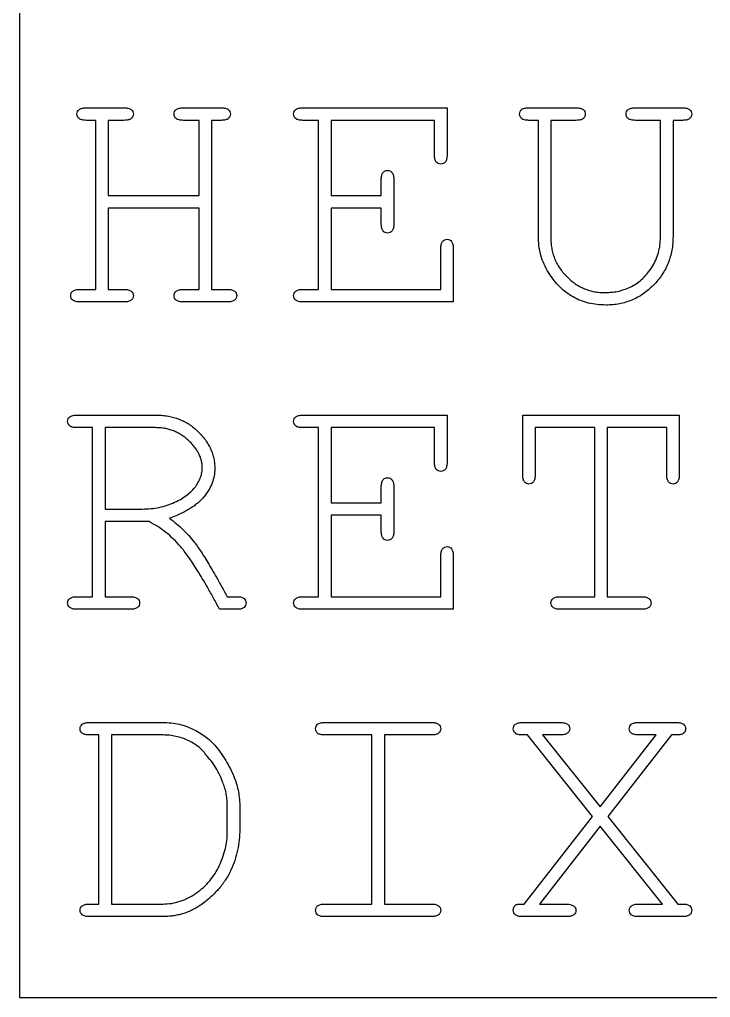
# Model space of a CAD drawing. Header units: millimetres. Extents: x -1 to 183, y -1 to 134.
# Drawn here: x -1 to 41.7, y -1 to 59.5 of the extents above; entities that cross this region are included whole.
import ezdxf

# ---------------------------------------------------------------- set-up
doc = ezdxf.new("R2010")
doc.units = ezdxf.units.MM

msp = doc.modelspace()

# ---------------------------------------------------------------- linework, layer by layer
at = {"color": 7, "linetype": 'Continuous', "lineweight": 25}
for p, q in [((-1, 134), (-1, -1)), ((3.129, 54), (5.452, 54)), ((9.129, 54), (11.452, 54)), ((16.513, 54), (25.416, 54)), ((25.416, 54), (25.416, 51.097)), ((30.477, 54), (33.381, 54)), ((37.058, 54), (39.961, 54)), ((3.71, 53.226), (3.129, 53.226)), ((3.71, 42.774), (3.71, 53.226)), ((4.484, 53.226), (4.484, 48.581)), ((5.452, 53.226), (4.484, 53.226)), ((10.097, 53.226), (9.129, 53.226)), ((10.097, 48.581), (10.097, 53.226)), ((10.871, 53.226), (10.871, 42.774)), ((11.452, 53.226), (10.871, 53.226)), ((17.481, 53.226), (16.513, 53.226)), ((17.481, 42.774), (17.481, 53.226)), ((18.255, 53.226), (18.255, 48.581)), ((24.642, 53.226), (18.255, 53.226)), ((24.642, 51.097), (24.642, 53.226)), ((31.058, 53.226), (30.477, 53.226)), ((31.058, 46.061), (31.058, 53.226)), ((31.832, 53.226), (31.832, 46.007)), ((33.381, 53.226), (31.832, 53.226)), ((38.606, 53.226), (37.058, 53.226)), ((38.606, 46.007), (38.606, 53.226)), ((39.381, 53.226), (39.381, 46.061)), ((39.961, 53.226), (39.381, 53.226)), ((21.352, 48.581), (21.352, 49.548)), ((22.126, 49.548), (22.126, 46.839)), ((4.484, 48.581), (10.097, 48.581)), ((18.255, 48.581), (21.352, 48.581)), ((4.484, 47.806), (4.484, 42.774)), ((10.097, 47.806), (4.484, 47.806)), ((10.097, 42.774), (10.097, 47.806)), ((18.255, 47.806), (18.255, 42.774)), ((21.352, 47.806), (18.255, 47.806)), ((21.352, 46.839), (21.352, 47.806)), ((25.029, 42.774), (25.029, 45.29)), ((25.803, 45.29), (25.803, 42)), ((2.742, 42.774), (3.71, 42.774)), ((4.484, 42.774), (5.452, 42.774)), ((9.129, 42.774), (10.097, 42.774)), ((10.871, 42.774), (11.839, 42.774)), ((16.513, 42.774), (17.481, 42.774)), ((18.255, 42.774), (25.029, 42.774)), ((5.452, 42), (2.742, 42)), ((11.839, 42), (9.129, 42)), ((25.803, 42), (16.513, 42)), ((2.548, 35), (7.466, 35)), ((16.513, 35), (25.416, 35)), ((25.416, 35), (25.416, 32.097)), ((30.09, 35), (39.768, 35)), ((30.09, 31.323), (30.09, 35)), ((39.768, 35), (39.768, 31.323)), ((3.516, 34.226), (2.548, 34.226)), ((3.516, 23.774), (3.516, 34.226)), ((7.384, 34.226), (4.29, 34.226)), ((4.29, 34.226), (4.29, 29.194)), ((17.481, 34.226), (16.513, 34.226)), ((17.481, 23.774), (17.481, 34.226)), ((18.255, 34.226), (18.255, 29.581)), ((24.642, 34.226), (18.255, 34.226)), ((24.642, 32.097), (24.642, 34.226)), ((30.865, 34.226), (30.865, 31.323)), ((34.542, 34.226), (30.865, 34.226)), ((34.542, 23.774), (34.542, 34.226)), ((35.316, 34.226), (35.316, 23.774)), ((38.994, 34.226), (35.316, 34.226)), ((38.994, 31.323), (38.994, 34.226)), ((21.352, 29.581), (21.352, 30.548)), ((22.126, 30.548), (22.126, 27.839)), ((4.29, 29.194), (6.583, 29.194)), ((18.255, 29.581), (21.352, 29.581)), ((4.29, 28.419), (4.29, 23.774)), ((7, 28.419), (4.29, 28.419)), ((18.255, 28.806), (18.255, 23.774)), ((21.352, 28.806), (18.255, 28.806)), ((21.352, 27.839), (21.352, 28.806)), ((25.029, 23.774), (25.029, 26.29)), ((25.803, 26.29), (25.803, 23)), ((2.548, 23.774), (3.516, 23.774)), ((4.29, 23.774), (5.839, 23.774)), ((11.839, 23.774), (12.459, 23.774)), ((16.513, 23.774), (17.481, 23.774)), ((18.255, 23.774), (25.029, 23.774)), ((32.413, 23.774), (34.542, 23.774)), ((35.316, 23.774), (37.445, 23.774)), ((5.839, 23), (2.548, 23)), ((12.453, 23), (11.361, 23)), ((25.803, 23), (16.513, 23)), ((37.445, 23), (32.413, 23)), ((3.323, 16), (7.847, 16)), ((17.868, 16), (24.448, 16)), ((30.081, 16), (32.413, 16)), ((37.249, 16), (39.586, 16)), ((3.903, 15.226), (3.323, 15.226)), ((3.903, 4.774), (3.903, 15.226)), ((4.677, 15.226), (4.677, 4.774)), ((7.847, 15.226), (4.677, 15.226)), ((20.771, 15.226), (17.868, 15.226)), ((20.771, 4.774), (20.771, 15.226)), ((21.545, 15.226), (21.545, 4.774)), ((24.448, 15.226), (21.545, 15.226)), ((30.381, 15.226), (30.069, 15.226)), ((34.409, 10.181), (30.381, 15.226)), ((31.318, 15.226), (34.875, 10.777)), ((32.361, 15.226), (31.318, 15.226)), ((34.875, 10.777), (38.349, 15.226)), ((39.284, 15.226), (35.346, 10.184)), ((38.349, 15.226), (37.306, 15.226)), ((39.601, 15.226), (39.284, 15.226)), ((11.839, 9.208), (11.839, 10.792)), ((12.613, 10.596), (12.613, 9.404)), ((30.187, 4.774), (34.409, 10.181)), ((35.346, 10.184), (39.671, 4.774)), ((34.884, 9.589), (31.125, 4.774)), ((38.727, 4.774), (34.884, 9.589)), ((3.323, 4.774), (3.903, 4.774)), ((4.677, 4.774), (7.847, 4.774)), ((17.868, 4.774), (20.771, 4.774)), ((21.545, 4.774), (24.448, 4.774)), ((31.125, 4.774), (32.715, 4.774)), ((37.276, 4.774), (38.727, 4.774)), ((39.671, 4.774), (39.989, 4.774)), ((7.847, 4), (3.323, 4)), ((24.448, 4), (17.868, 4)), ((32.809, 4), (30.081, 4)), ((39.973, 4), (37.24, 4)), ((-1, -1), (183, -1))]:
    msp.add_line(p, q, dxfattribs=at)
for points, knots in [([(2.548, 53.613), (2.554, 53.667), (2.566, 53.775), (2.659, 53.887), (2.763, 53.944), (2.866, 53.977), (2.99, 53.998), (3.081, 53.999), (3.129, 54)], [0, 0, 0, 0, 0.204255, 0.406511, 0.521863, 0.655539, 0.815379, 1, 1, 1, 1]), ([(5.452, 54), (5.5, 53.999), (5.59, 53.998), (5.713, 53.977), (5.815, 53.945), (5.919, 53.886), (6.015, 53.776), (6.026, 53.667), (6.032, 53.613)], [0, 0, 0, 0, 0.184871, 0.341136, 0.474994, 0.590503, 0.795468, 1, 1, 1, 1]), ([(8.548, 53.613), (8.555, 53.667), (8.567, 53.774), (8.656, 53.886), (8.758, 53.946), (8.862, 53.976), (8.988, 53.998), (9.08, 53.999), (9.129, 54)], [0, 0, 0, 0, 0.203889, 0.403401, 0.51524, 0.652323, 0.811877, 1, 1, 1, 1]), ([(11.452, 54), (11.5, 53.999), (11.591, 53.998), (11.715, 53.977), (11.817, 53.944), (11.921, 53.887), (12.014, 53.775), (12.026, 53.667), (12.032, 53.613)], [0, 0, 0, 0, 0.184621, 0.344461, 0.478137, 0.593489, 0.795745, 1, 1, 1, 1]), ([(15.932, 53.613), (15.938, 53.667), (15.95, 53.775), (16.043, 53.887), (16.148, 53.945), (16.251, 53.976), (16.375, 53.998), (16.464, 53.999), (16.513, 54)], [0, 0, 0, 0, 0.204282, 0.406566, 0.521934, 0.65928, 0.815354, 1, 1, 1, 1]), ([(29.897, 53.613), (29.903, 53.67), (29.916, 53.786), (30, 53.868), (30.042, 53.909)], [0, 0, 0, 0, 0.493165, 1, 1, 1, 1]), ([(30.042, 53.909), (30.066, 53.923), (30.119, 53.955), (30.219, 53.983), (30.341, 53.996), (30.429, 53.999), (30.477, 54)], [0, 0, 0, 0, 0.183017, 0.414226, 0.67787, 1, 1, 1, 1]), ([(33.381, 54), (33.429, 53.999), (33.519, 53.998), (33.642, 53.977), (33.744, 53.945), (33.848, 53.886), (33.944, 53.776), (33.955, 53.667), (33.961, 53.613)], [0, 0, 0, 0, 0.184871, 0.341136, 0.474994, 0.590503, 0.795468, 1, 1, 1, 1]), ([(36.477, 53.613), (36.483, 53.667), (36.495, 53.775), (36.588, 53.887), (36.693, 53.945), (36.796, 53.976), (36.92, 53.998), (37.01, 53.999), (37.058, 54)], [0, 0, 0, 0, 0.204282, 0.406566, 0.521934, 0.65928, 0.815354, 1, 1, 1, 1]), ([(39.961, 54), (40.01, 53.999), (40.099, 53.998), (40.222, 53.977), (40.324, 53.945), (40.428, 53.886), (40.524, 53.776), (40.536, 53.667), (40.542, 53.613)], [0, 0, 0, 0, 0.184871, 0.341136, 0.474994, 0.590503, 0.795468, 1, 1, 1, 1]), ([(3.129, 53.226), (3.081, 53.227), (2.99, 53.228), (2.866, 53.249), (2.763, 53.281), (2.659, 53.339), (2.566, 53.451), (2.554, 53.559), (2.548, 53.613)], [0, 0, 0, 0, 0.184621, 0.344461, 0.478137, 0.593489, 0.795745, 1, 1, 1, 1]), ([(6.032, 53.613), (6.026, 53.559), (6.015, 53.45), (5.919, 53.34), (5.815, 53.281), (5.713, 53.249), (5.59, 53.228), (5.5, 53.226), (5.452, 53.226)], [0, 0, 0, 0, 0.204532, 0.409497, 0.525006, 0.658864, 0.815129, 1, 1, 1, 1]), ([(9.129, 53.226), (9.081, 53.226), (8.991, 53.227), (8.867, 53.25), (8.764, 53.281), (8.659, 53.339), (8.566, 53.451), (8.554, 53.559), (8.548, 53.613)], [0, 0, 0, 0, 0.184646, 0.34072, 0.478066, 0.593434, 0.795718, 1, 1, 1, 1]), ([(12.032, 53.613), (12.026, 53.559), (12.014, 53.451), (11.921, 53.339), (11.817, 53.281), (11.715, 53.249), (11.591, 53.228), (11.5, 53.227), (11.452, 53.226)], [0, 0, 0, 0, 0.204255, 0.406511, 0.521863, 0.655539, 0.815379, 1, 1, 1, 1]), ([(16.513, 53.226), (16.464, 53.226), (16.375, 53.227), (16.251, 53.25), (16.148, 53.281), (16.043, 53.339), (15.95, 53.451), (15.938, 53.559), (15.932, 53.613)], [0, 0, 0, 0, 0.184646, 0.34072, 0.478066, 0.593434, 0.795718, 1, 1, 1, 1]), ([(30.477, 53.226), (30.429, 53.226), (30.339, 53.227), (30.216, 53.25), (30.112, 53.281), (30.008, 53.339), (29.915, 53.451), (29.903, 53.559), (29.897, 53.613)], [0, 0, 0, 0, 0.184646, 0.34072, 0.478066, 0.593434, 0.795718, 1, 1, 1, 1]), ([(33.961, 53.613), (33.955, 53.559), (33.944, 53.45), (33.848, 53.34), (33.744, 53.281), (33.642, 53.249), (33.519, 53.228), (33.429, 53.226), (33.381, 53.226)], [0, 0, 0, 0, 0.204532, 0.409497, 0.525006, 0.658864, 0.815129, 1, 1, 1, 1]), ([(37.058, 53.226), (37.01, 53.226), (36.92, 53.227), (36.796, 53.25), (36.693, 53.281), (36.588, 53.339), (36.495, 53.451), (36.483, 53.559), (36.477, 53.613)], [0, 0, 0, 0, 0.184646, 0.34072, 0.478066, 0.593434, 0.795718, 1, 1, 1, 1]), ([(40.542, 53.613), (40.536, 53.559), (40.524, 53.45), (40.428, 53.34), (40.324, 53.281), (40.222, 53.249), (40.099, 53.228), (40.01, 53.226), (39.961, 53.226)], [0, 0, 0, 0, 0.204532, 0.409497, 0.525006, 0.658864, 0.815129, 1, 1, 1, 1]), ([(25.029, 50.516), (24.975, 50.522), (24.867, 50.534), (24.755, 50.627), (24.697, 50.732), (24.666, 50.835), (24.644, 50.959), (24.642, 51.048), (24.642, 51.097)], [0, 0, 0, 0, 0.204282, 0.406566, 0.521934, 0.65928, 0.815354, 1, 1, 1, 1]), ([(25.416, 51.097), (25.416, 51.048), (25.415, 50.959), (25.392, 50.835), (25.361, 50.732), (25.303, 50.627), (25.191, 50.534), (25.083, 50.522), (25.029, 50.516)], [0, 0, 0, 0, 0.184646, 0.34072, 0.478066, 0.593434, 0.795718, 1, 1, 1, 1]), ([(21.352, 49.548), (21.352, 49.597), (21.353, 49.686), (21.375, 49.809), (21.406, 49.912), (21.47, 50.015), (21.581, 50.111), (21.69, 50.123), (21.745, 50.129)], [0, 0, 0, 0, 0.183961, 0.339457, 0.472656, 0.589556, 0.796475, 1, 1, 1, 1]), ([(21.745, 50.129), (21.797, 50.123), (21.904, 50.111), (22.008, 50.013), (22.071, 49.912), (22.102, 49.809), (22.124, 49.686), (22.125, 49.597), (22.126, 49.548)], [0, 0, 0, 0, 0.198697, 0.402448, 0.520934, 0.655939, 0.813544, 1, 1, 1, 1]), ([(21.745, 46.258), (21.691, 46.264), (21.582, 46.276), (21.469, 46.369), (21.406, 46.473), (21.376, 46.577), (21.353, 46.701), (21.352, 46.79), (21.352, 46.839)], [0, 0, 0, 0, 0.203271, 0.407546, 0.524301, 0.660967, 0.816269, 1, 1, 1, 1]), ([(22.126, 46.839), (22.125, 46.79), (22.124, 46.701), (22.102, 46.577), (22.072, 46.473), (22.008, 46.371), (21.902, 46.276), (21.797, 46.264), (21.745, 46.258)], [0, 0, 0, 0, 0.1862335, 0.34365, 0.4821772, 0.6005217, 0.8015398, 1, 1, 1, 1]), ([(35.244, 41.806), (35.057, 41.812), (34.691, 41.822), (34.16, 41.918), (33.663, 42.077), (33.195, 42.294), (32.763, 42.583), (32.362, 42.931), (31.999, 43.347), (31.673, 43.818), (31.395, 44.332), (31.203, 44.887), (31.08, 45.465), (31.065, 45.861), (31.058, 46.061)], [0, 0, 0, 0, 0.084305, 0.164729, 0.242583, 0.319528, 0.397019, 0.47604, 0.558572, 0.645543, 0.734089, 0.821448, 0.909708, 1, 1, 1, 1]), ([(31.832, 46.007), (31.833, 45.89), (31.834, 45.659), (31.877, 45.319), (31.954, 44.993), (32.06, 44.681), (32.195, 44.379), (32.371, 44.094), (32.574, 43.821), (32.805, 43.562), (33.061, 43.329), (33.329, 43.121), (33.613, 42.952), (33.908, 42.812), (34.214, 42.702), (34.534, 42.626), (34.865, 42.582), (35.09, 42.581), (35.204, 42.581)], [0, 0, 0, 0, 0.0653641, 0.1289442, 0.1908401, 0.2521177, 0.3133747, 0.3752988, 0.4385009, 0.5035244, 0.5685088, 0.6316004, 0.692751, 0.7532234, 0.8136222, 0.8744216, 0.9363252, 1, 1, 1, 1]), ([(35.204, 42.581), (35.348, 42.585), (35.63, 42.595), (36.046, 42.666), (36.445, 42.785), (36.828, 42.951), (37.19, 43.169), (37.524, 43.446), (37.826, 43.778), (38.097, 44.16), (38.322, 44.582), (38.489, 45.036), (38.587, 45.514), (38.6, 45.841), (38.606, 46.007)], [0, 0, 0, 0, 0.079893, 0.157375, 0.234155, 0.311383, 0.389513, 0.468917, 0.552011, 0.63945, 0.729163, 0.817661, 0.907668, 1, 1, 1, 1]), ([(39.381, 46.061), (39.378, 45.914), (39.372, 45.624), (39.311, 45.198), (39.22, 44.789), (39.085, 44.399), (38.912, 44.029), (38.701, 43.676), (38.457, 43.339), (38.172, 43.027), (37.865, 42.743), (37.538, 42.492), (37.196, 42.278), (36.835, 42.106), (36.459, 41.972), (36.068, 41.875), (35.661, 41.816), (35.384, 41.81), (35.244, 41.806)], [0, 0, 0, 0, 0.066836, 0.131457, 0.194812, 0.256721, 0.318313, 0.380047, 0.442898, 0.507018, 0.571108, 0.632768, 0.693566, 0.753918, 0.813668, 0.87446, 0.936363, 1, 1, 1, 1]), ([(25.029, 45.29), (25.03, 45.339), (25.031, 45.428), (25.052, 45.551), (25.084, 45.653), (25.143, 45.757), (25.253, 45.854), (25.362, 45.865), (25.416, 45.871)], [0, 0, 0, 0, 0.184871, 0.341136, 0.474994, 0.590503, 0.795468, 1, 1, 1, 1]), ([(25.416, 45.871), (25.47, 45.865), (25.579, 45.854), (25.689, 45.757), (25.748, 45.653), (25.78, 45.551), (25.802, 45.428), (25.803, 45.339), (25.803, 45.29)], [0, 0, 0, 0, 0.204532, 0.409497, 0.525006, 0.658864, 0.815129, 1, 1, 1, 1]), ([(2.161, 42.387), (2.167, 42.441), (2.179, 42.549), (2.272, 42.661), (2.377, 42.719), (2.48, 42.75), (2.604, 42.773), (2.693, 42.774), (2.742, 42.774)], [0, 0, 0, 0, 0.204282, 0.406566, 0.521934, 0.65928, 0.815354, 1, 1, 1, 1]), ([(2.742, 42), (2.693, 42.001), (2.604, 42.001), (2.48, 42.024), (2.376, 42.054), (2.273, 42.118), (2.181, 42.229), (2.168, 42.335), (2.161, 42.387)], [0, 0, 0, 0, 0.185116, 0.341587, 0.479283, 0.596917, 0.802731, 1, 1, 1, 1]), ([(5.452, 42.774), (5.5, 42.774), (5.59, 42.772), (5.713, 42.751), (5.815, 42.719), (5.919, 42.66), (6.015, 42.55), (6.026, 42.441), (6.032, 42.387)], [0, 0, 0, 0, 0.184871, 0.341136, 0.474994, 0.590503, 0.795468, 1, 1, 1, 1]), ([(6.032, 42.387), (6.026, 42.335), (6.013, 42.228), (5.918, 42.118), (5.815, 42.055), (5.712, 42.024), (5.59, 42.002), (5.5, 42.001), (5.452, 42)], [0, 0, 0, 0, 0.197517, 0.405997, 0.523779, 0.657983, 0.814651, 1, 1, 1, 1]), ([(8.548, 42.387), (8.555, 42.441), (8.567, 42.548), (8.656, 42.66), (8.758, 42.72), (8.862, 42.75), (8.988, 42.773), (9.08, 42.774), (9.129, 42.774)], [0, 0, 0, 0, 0.203889, 0.403401, 0.51524, 0.652323, 0.811877, 1, 1, 1, 1]), ([(9.129, 42), (9.08, 42.001), (8.991, 42.001), (8.867, 42.024), (8.763, 42.054), (8.66, 42.118), (8.568, 42.229), (8.555, 42.335), (8.548, 42.387)], [0, 0, 0, 0, 0.185116, 0.341587, 0.479283, 0.596917, 0.802731, 1, 1, 1, 1]), ([(11.839, 42.774), (11.887, 42.774), (11.977, 42.772), (12.1, 42.751), (12.202, 42.719), (12.306, 42.66), (12.402, 42.55), (12.414, 42.441), (12.419, 42.387)], [0, 0, 0, 0, 0.184871, 0.341136, 0.474994, 0.590503, 0.795468, 1, 1, 1, 1]), ([(12.419, 42.387), (12.413, 42.335), (12.4, 42.228), (12.305, 42.118), (12.203, 42.055), (12.1, 42.024), (11.977, 42.002), (11.887, 42.001), (11.839, 42)], [0, 0, 0, 0, 0.197517, 0.405997, 0.523779, 0.657983, 0.814651, 1, 1, 1, 1]), ([(15.932, 42.387), (15.938, 42.441), (15.95, 42.549), (16.043, 42.661), (16.148, 42.719), (16.251, 42.75), (16.375, 42.773), (16.464, 42.774), (16.513, 42.774)], [0, 0, 0, 0, 0.204282, 0.406566, 0.521934, 0.65928, 0.815354, 1, 1, 1, 1]), ([(16.513, 42), (16.464, 42.001), (16.375, 42.001), (16.251, 42.024), (16.147, 42.054), (16.043, 42.118), (15.952, 42.229), (15.939, 42.335), (15.932, 42.387)], [0, 0, 0, 0, 0.185116, 0.341587, 0.479283, 0.596917, 0.802731, 1, 1, 1, 1]), ([(1.968, 34.613), (1.974, 34.667), (1.986, 34.775), (2.079, 34.887), (2.183, 34.945), (2.287, 34.976), (2.41, 34.998), (2.5, 34.999), (2.548, 35)], [0, 0, 0, 0, 0.2042822, 0.4065661, 0.5219336, 0.6592799, 0.8153543, 1, 1, 1, 1]), ([(2.548, 34.226), (2.5, 34.226), (2.41, 34.227), (2.287, 34.25), (2.183, 34.281), (2.079, 34.339), (1.986, 34.451), (1.974, 34.559), (1.968, 34.613)], [0, 0, 0, 0, 0.184646, 0.34072, 0.478066, 0.593434, 0.795718, 1, 1, 1, 1]), ([(7.466, 35), (7.59, 34.997), (7.834, 34.993), (8.192, 34.942), (8.537, 34.864), (8.866, 34.752), (9.18, 34.609), (9.479, 34.435), (9.764, 34.23), (10.026, 33.99), (10.27, 33.737), (10.482, 33.47), (10.664, 33.197), (10.808, 32.911), (10.924, 32.62), (11.007, 32.32), (11.056, 32.012), (11.062, 31.803), (11.065, 31.698)], [0, 0, 0, 0, 0.0687952, 0.1353428, 0.2001428, 0.2644711, 0.3277421, 0.3910994, 0.4559355, 0.522024, 0.5876406, 0.6504806, 0.7106212, 0.7696056, 0.8273052, 0.884113, 0.9418126, 1, 1, 1, 1]), ([(15.932, 34.613), (15.938, 34.667), (15.95, 34.775), (16.043, 34.887), (16.148, 34.945), (16.251, 34.976), (16.375, 34.998), (16.464, 34.999), (16.513, 35)], [0, 0, 0, 0, 0.204282, 0.406566, 0.521934, 0.65928, 0.815354, 1, 1, 1, 1]), ([(16.513, 34.226), (16.464, 34.226), (16.375, 34.227), (16.251, 34.25), (16.148, 34.281), (16.043, 34.339), (15.95, 34.451), (15.938, 34.559), (15.932, 34.613)], [0, 0, 0, 0, 0.184646, 0.34072, 0.478066, 0.593434, 0.795718, 1, 1, 1, 1]), ([(10.29, 31.752), (10.288, 31.825), (10.284, 31.971), (10.243, 32.189), (10.175, 32.404), (10.081, 32.615), (9.962, 32.825), (9.816, 33.031), (9.642, 33.234), (9.444, 33.431), (9.23, 33.617), (9, 33.781), (8.759, 33.918), (8.507, 34.031), (8.242, 34.119), (7.966, 34.183), (7.678, 34.219), (7.483, 34.223), (7.384, 34.226)], [0, 0, 0, 0, 0.051954, 0.104667, 0.157532, 0.212689, 0.269793, 0.329762, 0.393139, 0.460386, 0.528842, 0.596013, 0.661516, 0.726988, 0.79306, 0.860346, 0.929335, 1, 1, 1, 1]), ([(25.029, 31.516), (24.975, 31.522), (24.867, 31.534), (24.755, 31.627), (24.697, 31.732), (24.666, 31.835), (24.644, 31.959), (24.642, 32.048), (24.642, 32.097)], [0, 0, 0, 0, 0.204282, 0.406566, 0.521934, 0.65928, 0.815354, 1, 1, 1, 1]), ([(25.416, 32.097), (25.416, 32.048), (25.415, 31.959), (25.392, 31.835), (25.361, 31.732), (25.303, 31.627), (25.191, 31.534), (25.083, 31.522), (25.029, 31.516)], [0, 0, 0, 0, 0.184646, 0.34072, 0.478066, 0.593434, 0.795718, 1, 1, 1, 1]), ([(6.583, 29.194), (6.762, 29.199), (7.116, 29.209), (7.632, 29.29), (8.122, 29.419), (8.579, 29.599), (8.989, 29.819), (9.352, 30.053), (9.651, 30.31), (9.887, 30.586), (10.068, 30.872), (10.195, 31.162), (10.277, 31.456), (10.286, 31.654), (10.29, 31.752)], [0, 0, 0, 0, 0.108852, 0.213887, 0.315665, 0.415469, 0.510819, 0.597209, 0.67644, 0.748779, 0.816562, 0.880559, 0.940556, 1, 1, 1, 1]), ([(11.065, 31.698), (11.056, 31.547), (11.039, 31.244), (10.912, 30.797), (10.701, 30.368), (10.465, 30.026), (10.229, 29.769), (10.027, 29.578), (9.798, 29.395), (9.541, 29.224), (9.258, 29.061), (8.952, 28.903), (8.619, 28.755), (8.385, 28.667), (8.264, 28.622)], [0, 0, 0, 0, 0.101821, 0.20416, 0.310665, 0.423535, 0.48326, 0.545832, 0.611179, 0.68081, 0.753977, 0.831267, 0.913198, 1, 1, 1, 1]), ([(21.352, 30.548), (21.352, 30.597), (21.353, 30.686), (21.375, 30.809), (21.406, 30.912), (21.47, 31.015), (21.581, 31.111), (21.69, 31.123), (21.745, 31.129)], [0, 0, 0, 0, 0.183961, 0.339457, 0.472656, 0.589556, 0.796475, 1, 1, 1, 1]), ([(21.745, 31.129), (21.797, 31.123), (21.904, 31.111), (22.008, 31.013), (22.071, 30.912), (22.102, 30.809), (22.124, 30.686), (22.125, 30.597), (22.126, 30.548)], [0, 0, 0, 0, 0.1986974, 0.4024478, 0.5209337, 0.6559392, 0.8135439, 1, 1, 1, 1]), ([(30.477, 30.742), (30.425, 30.748), (30.319, 30.762), (30.208, 30.853), (30.145, 30.956), (30.114, 31.06), (30.092, 31.184), (30.091, 31.274), (30.09, 31.323)], [0, 0, 0, 0, 0.197242, 0.403028, 0.520646, 0.654663, 0.81491, 1, 1, 1, 1]), ([(30.865, 31.323), (30.864, 31.274), (30.863, 31.184), (30.842, 31.06), (30.809, 30.957), (30.751, 30.853), (30.639, 30.76), (30.532, 30.748), (30.477, 30.742)], [0, 0, 0, 0, 0.184621, 0.344461, 0.478137, 0.593489, 0.795745, 1, 1, 1, 1]), ([(39.381, 30.742), (39.326, 30.748), (39.219, 30.76), (39.107, 30.853), (39.049, 30.957), (39.016, 31.06), (38.996, 31.184), (38.994, 31.274), (38.994, 31.323)], [0, 0, 0, 0, 0.204255, 0.406511, 0.521863, 0.655539, 0.815379, 1, 1, 1, 1]), ([(39.768, 31.323), (39.767, 31.274), (39.766, 31.184), (39.745, 31.06), (39.712, 30.957), (39.654, 30.853), (39.543, 30.76), (39.435, 30.748), (39.381, 30.742)], [0, 0, 0, 0, 0.184621, 0.344461, 0.478137, 0.593489, 0.795745, 1, 1, 1, 1]), ([(11.361, 23), (11.235, 23.231), (10.994, 23.674), (10.641, 24.309), (10.305, 24.881), (9.995, 25.397), (9.705, 25.85), (9.439, 26.246), (9.192, 26.581), (8.896, 26.948), (8.522, 27.34), (8.049, 27.758), (7.542, 28.121), (7.181, 28.32), (7, 28.419)], [0, 0, 0, 0, 0.111552, 0.213965, 0.308052, 0.39304, 0.469187, 0.536309, 0.595316, 0.645467, 0.736201, 0.824973, 0.912652, 1, 1, 1, 1]), ([(8.264, 28.622), (8.41, 28.512), (8.699, 28.295), (9.097, 27.933), (9.466, 27.554), (9.752, 27.21), (9.983, 26.9), (10.174, 26.61), (10.398, 26.272), (10.635, 25.874), (10.907, 25.428), (11.196, 24.925), (11.511, 24.368), (11.726, 23.978), (11.839, 23.774)], [0, 0, 0, 0, 0.09005, 0.178456, 0.264997, 0.351172, 0.398828, 0.455809, 0.522312, 0.598667, 0.684576, 0.779966, 0.885104, 1, 1, 1, 1]), ([(21.745, 27.258), (21.691, 27.264), (21.582, 27.276), (21.469, 27.369), (21.406, 27.473), (21.376, 27.577), (21.353, 27.701), (21.352, 27.79), (21.352, 27.839)], [0, 0, 0, 0, 0.203271, 0.407546, 0.524301, 0.660967, 0.816269, 1, 1, 1, 1]), ([(22.126, 27.839), (22.125, 27.79), (22.124, 27.701), (22.102, 27.577), (22.072, 27.473), (22.008, 27.371), (21.902, 27.276), (21.797, 27.264), (21.745, 27.258)], [0, 0, 0, 0, 0.186233, 0.34365, 0.482177, 0.600522, 0.80154, 1, 1, 1, 1]), ([(25.029, 26.29), (25.03, 26.339), (25.031, 26.428), (25.052, 26.551), (25.084, 26.653), (25.143, 26.757), (25.253, 26.854), (25.362, 26.865), (25.416, 26.871)], [0, 0, 0, 0, 0.184871, 0.341136, 0.474994, 0.590503, 0.795468, 1, 1, 1, 1]), ([(25.416, 26.871), (25.47, 26.865), (25.579, 26.854), (25.689, 26.757), (25.748, 26.653), (25.78, 26.551), (25.802, 26.428), (25.803, 26.339), (25.803, 26.29)], [0, 0, 0, 0, 0.204532, 0.409497, 0.525006, 0.658864, 0.815129, 1, 1, 1, 1]), ([(1.968, 23.387), (1.974, 23.441), (1.986, 23.549), (2.079, 23.661), (2.183, 23.719), (2.287, 23.75), (2.41, 23.773), (2.5, 23.774), (2.548, 23.774)], [0, 0, 0, 0, 0.204282, 0.406566, 0.521934, 0.65928, 0.815354, 1, 1, 1, 1]), ([(5.839, 23.774), (5.887, 23.773), (5.978, 23.772), (6.102, 23.751), (6.205, 23.719), (6.308, 23.661), (6.401, 23.549), (6.413, 23.441), (6.419, 23.387)], [0, 0, 0, 0, 0.184621, 0.344461, 0.478137, 0.593489, 0.795745, 1, 1, 1, 1]), ([(12.459, 23.774), (12.504, 23.774), (12.588, 23.773), (12.703, 23.75), (12.798, 23.719), (12.895, 23.659), (12.985, 23.549), (12.995, 23.441), (13, 23.387)], [0, 0, 0, 0, 0.181004, 0.33232, 0.464498, 0.578225, 0.787218, 1, 1, 1, 1]), ([(15.932, 23.387), (15.938, 23.441), (15.95, 23.549), (16.043, 23.661), (16.148, 23.719), (16.251, 23.75), (16.375, 23.773), (16.464, 23.774), (16.513, 23.774)], [0, 0, 0, 0, 0.204282, 0.406566, 0.521934, 0.65928, 0.815354, 1, 1, 1, 1]), ([(31.832, 23.387), (31.838, 23.441), (31.85, 23.549), (31.943, 23.661), (32.048, 23.719), (32.151, 23.75), (32.275, 23.773), (32.364, 23.774), (32.413, 23.774)], [0, 0, 0, 0, 0.204282, 0.406566, 0.521934, 0.65928, 0.815354, 1, 1, 1, 1]), ([(37.445, 23.774), (37.494, 23.774), (37.583, 23.772), (37.706, 23.751), (37.808, 23.719), (37.912, 23.66), (38.008, 23.55), (38.02, 23.441), (38.026, 23.387)], [0, 0, 0, 0, 0.184871, 0.341136, 0.474994, 0.590503, 0.795468, 1, 1, 1, 1]), ([(2.548, 23), (2.5, 23.001), (2.41, 23.001), (2.287, 23.024), (2.182, 23.054), (2.079, 23.118), (1.988, 23.229), (1.974, 23.335), (1.968, 23.387)], [0, 0, 0, 0, 0.185116, 0.341587, 0.479283, 0.596917, 0.802731, 1, 1, 1, 1]), ([(6.419, 23.387), (6.413, 23.335), (6.4, 23.229), (6.308, 23.118), (6.206, 23.055), (6.102, 23.023), (5.978, 23.002), (5.887, 23.001), (5.839, 23)], [0, 0, 0, 0, 0.197242, 0.403028, 0.520646, 0.654663, 0.81491, 1, 1, 1, 1]), ([(13, 23.387), (12.995, 23.335), (12.984, 23.229), (12.895, 23.12), (12.798, 23.054), (12.699, 23.024), (12.583, 23.002), (12.498, 23.001), (12.453, 23)], [0, 0, 0, 0, 0.203832, 0.414905, 0.53021, 0.665476, 0.819936, 1, 1, 1, 1]), ([(16.513, 23), (16.464, 23.001), (16.375, 23.001), (16.251, 23.024), (16.147, 23.054), (16.043, 23.118), (15.952, 23.229), (15.939, 23.335), (15.932, 23.387)], [0, 0, 0, 0, 0.185116, 0.341587, 0.479283, 0.596917, 0.802731, 1, 1, 1, 1]), ([(32.413, 23), (32.364, 23.001), (32.275, 23.001), (32.151, 23.024), (32.047, 23.054), (31.943, 23.118), (31.852, 23.229), (31.839, 23.335), (31.832, 23.387)], [0, 0, 0, 0, 0.185116, 0.341587, 0.479283, 0.596917, 0.802731, 1, 1, 1, 1]), ([(38.026, 23.387), (38.019, 23.335), (38.007, 23.228), (37.912, 23.118), (37.809, 23.055), (37.706, 23.024), (37.583, 23.002), (37.494, 23.001), (37.445, 23)], [0, 0, 0, 0, 0.197517, 0.405997, 0.523779, 0.657983, 0.814651, 1, 1, 1, 1]), ([(2.742, 15.613), (2.748, 15.667), (2.76, 15.775), (2.853, 15.887), (2.957, 15.945), (3.061, 15.976), (3.185, 15.998), (3.274, 15.999), (3.323, 16)], [0, 0, 0, 0, 0.204282, 0.406566, 0.521934, 0.65928, 0.815354, 1, 1, 1, 1]), ([(7.847, 16), (8.021, 15.995), (8.362, 15.986), (8.862, 15.898), (9.337, 15.756), (9.781, 15.559), (10.187, 15.327), (10.553, 15.082), (10.865, 14.816), (11.038, 14.619), (11.122, 14.524)], [0, 0, 0, 0, 0.140626, 0.276466, 0.409491, 0.54147, 0.669073, 0.787741, 0.897732, 1, 1, 1, 1]), ([(17.287, 15.613), (17.293, 15.667), (17.305, 15.775), (17.398, 15.887), (17.503, 15.945), (17.606, 15.976), (17.73, 15.998), (17.819, 15.999), (17.868, 16)], [0, 0, 0, 0, 0.204282, 0.406566, 0.521934, 0.65928, 0.815354, 1, 1, 1, 1]), ([(24.448, 16), (24.497, 15.999), (24.586, 15.998), (24.709, 15.977), (24.811, 15.945), (24.915, 15.886), (25.012, 15.776), (25.023, 15.667), (25.029, 15.613)], [0, 0, 0, 0, 0.184871, 0.341136, 0.474994, 0.590503, 0.795468, 1, 1, 1, 1]), ([(29.51, 15.613), (29.516, 15.667), (29.528, 15.775), (29.621, 15.887), (29.724, 15.944), (29.824, 15.977), (29.945, 15.998), (30.034, 15.999), (30.081, 16)], [0, 0, 0, 0, 0.206582, 0.411143, 0.527809, 0.659328, 0.817159, 1, 1, 1, 1]), ([(32.413, 16), (32.461, 15.999), (32.552, 15.998), (32.676, 15.977), (32.779, 15.944), (32.883, 15.887), (32.976, 15.775), (32.988, 15.667), (32.994, 15.613)], [0, 0, 0, 0, 0.184621, 0.344461, 0.478137, 0.593489, 0.795745, 1, 1, 1, 1]), ([(36.671, 15.613), (36.677, 15.667), (36.689, 15.774), (36.779, 15.887), (36.883, 15.944), (36.985, 15.977), (37.11, 15.998), (37.2, 15.999), (37.249, 16)], [0, 0, 0, 0, 0.204743, 0.405091, 0.520719, 0.654715, 0.814938, 1, 1, 1, 1]), ([(39.586, 16), (39.634, 15.999), (39.722, 15.998), (39.843, 15.977), (39.943, 15.945), (40.044, 15.885), (40.137, 15.775), (40.149, 15.667), (40.155, 15.613)], [0, 0, 0, 0, 0.1834557, 0.3418176, 0.4737778, 0.5874751, 0.7927237, 1, 1, 1, 1]), ([(3.323, 15.226), (3.274, 15.226), (3.185, 15.227), (3.061, 15.25), (2.957, 15.281), (2.853, 15.339), (2.76, 15.451), (2.748, 15.559), (2.742, 15.613)], [0, 0, 0, 0, 0.184646, 0.34072, 0.478066, 0.593434, 0.795718, 1, 1, 1, 1]), ([(10.52, 14.004), (10.453, 14.093), (10.317, 14.274), (10.056, 14.507), (9.756, 14.716), (9.416, 14.894), (9.049, 15.043), (8.661, 15.148), (8.258, 15.214), (7.985, 15.222), (7.847, 15.226)], [0, 0, 0, 0, 0.109402, 0.222467, 0.342202, 0.469149, 0.5996, 0.731267, 0.863888, 1, 1, 1, 1]), ([(17.868, 15.226), (17.819, 15.226), (17.73, 15.227), (17.606, 15.25), (17.503, 15.281), (17.398, 15.339), (17.305, 15.451), (17.293, 15.559), (17.287, 15.613)], [0, 0, 0, 0, 0.1846457, 0.3407201, 0.4780664, 0.5934339, 0.7957178, 1, 1, 1, 1]), ([(25.029, 15.613), (25.023, 15.559), (25.012, 15.45), (24.915, 15.34), (24.811, 15.281), (24.709, 15.249), (24.586, 15.228), (24.497, 15.226), (24.448, 15.226)], [0, 0, 0, 0, 0.204532, 0.409497, 0.525006, 0.658864, 0.815129, 1, 1, 1, 1]), ([(30.069, 15.226), (30.023, 15.226), (29.936, 15.228), (29.817, 15.249), (29.718, 15.281), (29.618, 15.34), (29.528, 15.452), (29.516, 15.559), (29.51, 15.613)], [0, 0, 0, 0, 0.1814023, 0.3375101, 0.4708246, 0.5856887, 0.7905965, 1, 1, 1, 1]), ([(32.994, 15.613), (32.987, 15.558), (32.973, 15.448), (32.871, 15.339), (32.76, 15.281), (32.649, 15.249), (32.514, 15.227), (32.415, 15.226), (32.361, 15.226)], [0, 0, 0, 0, 0.194112, 0.392571, 0.50811, 0.64503, 0.807085, 1, 1, 1, 1]), ([(37.306, 15.226), (37.252, 15.226), (37.154, 15.227), (37.018, 15.25), (36.906, 15.28), (36.794, 15.339), (36.691, 15.448), (36.678, 15.558), (36.671, 15.613)], [0, 0, 0, 0, 0.192246, 0.353738, 0.493654, 0.608791, 0.806562, 1, 1, 1, 1]), ([(40.155, 15.613), (40.149, 15.559), (40.137, 15.452), (40.047, 15.341), (39.949, 15.28), (39.851, 15.25), (39.733, 15.227), (39.648, 15.226), (39.601, 15.226)], [0, 0, 0, 0, 0.21093, 0.417331, 0.529648, 0.663934, 0.817276, 1, 1, 1, 1]), ([(11.122, 14.524), (11.249, 14.361), (11.498, 14.039), (11.822, 13.527), (12.1, 13.004), (12.249, 12.641), (12.323, 12.462)], [0, 0, 0, 0, 0.258747, 0.510148, 0.756871, 1, 1, 1, 1]), ([(11.579, 12.244), (11.514, 12.411), (11.386, 12.739), (11.135, 13.198), (10.855, 13.625), (10.631, 13.878), (10.52, 14.004)], [0, 0, 0, 0, 0.259716, 0.510384, 0.757067, 1, 1, 1, 1]), ([(11.839, 10.792), (11.836, 10.925), (11.831, 11.183), (11.782, 11.559), (11.702, 11.913), (11.619, 12.135), (11.579, 12.244)], [0, 0, 0, 0, 0.2671827, 0.5219997, 0.7647365, 1, 1, 1, 1]), ([(12.323, 12.462), (12.368, 12.325), (12.462, 12.044), (12.547, 11.592), (12.604, 11.105), (12.61, 10.769), (12.613, 10.596)], [0, 0, 0, 0, 0.226854, 0.469092, 0.725704, 1, 1, 1, 1]), ([(7.847, 4.774), (8.029, 4.782), (8.391, 4.798), (8.922, 4.933), (9.435, 5.141), (9.918, 5.438), (10.366, 5.794), (10.762, 6.204), (11.096, 6.664), (11.363, 7.165), (11.572, 7.684), (11.724, 8.199), (11.821, 8.706), (11.833, 9.042), (11.839, 9.208)], [0, 0, 0, 0, 0.082887, 0.164617, 0.247997, 0.334289, 0.421833, 0.507875, 0.593001, 0.680094, 0.765773, 0.847125, 0.924569, 1, 1, 1, 1]), ([(12.613, 9.404), (12.606, 9.185), (12.592, 8.748), (12.481, 8.098), (12.303, 7.458), (12.093, 6.938), (11.891, 6.531), (11.71, 6.237), (11.508, 5.951), (11.285, 5.672), (11.03, 5.411), (10.76, 5.152), (10.459, 4.908), (10.247, 4.755), (10.139, 4.677)], [0, 0, 0, 0, 0.1181743, 0.2355464, 0.3546788, 0.4759462, 0.5374695, 0.5992038, 0.6624147, 0.7261914, 0.7915728, 0.858886, 0.9284394, 1, 1, 1, 1]), ([(2.742, 4.387), (2.748, 4.441), (2.76, 4.549), (2.853, 4.661), (2.957, 4.719), (3.061, 4.75), (3.185, 4.773), (3.274, 4.774), (3.323, 4.774)], [0, 0, 0, 0, 0.204282, 0.406566, 0.521934, 0.65928, 0.815354, 1, 1, 1, 1]), ([(3.323, 4), (3.274, 4.001), (3.184, 4.001), (3.061, 4.024), (2.957, 4.054), (2.853, 4.118), (2.762, 4.229), (2.748, 4.335), (2.742, 4.387)], [0, 0, 0, 0, 0.185116, 0.341587, 0.479283, 0.596917, 0.802731, 1, 1, 1, 1]), ([(10.139, 4.677), (10.056, 4.624), (9.89, 4.516), (9.628, 4.377), (9.353, 4.263), (9.072, 4.164), (8.779, 4.094), (8.478, 4.037), (8.165, 4.008), (7.954, 4.003), (7.847, 4)], [0, 0, 0, 0, 0.122045, 0.244674, 0.366407, 0.48896, 0.612264, 0.738874, 0.867822, 1, 1, 1, 1]), ([(17.287, 4.387), (17.293, 4.441), (17.305, 4.549), (17.398, 4.661), (17.503, 4.719), (17.606, 4.75), (17.73, 4.773), (17.819, 4.774), (17.868, 4.774)], [0, 0, 0, 0, 0.204282, 0.406566, 0.521934, 0.65928, 0.815354, 1, 1, 1, 1]), ([(17.868, 4), (17.819, 4.001), (17.73, 4.001), (17.606, 4.024), (17.502, 4.054), (17.398, 4.118), (17.307, 4.229), (17.294, 4.335), (17.287, 4.387)], [0, 0, 0, 0, 0.185116, 0.341587, 0.479283, 0.596917, 0.802731, 1, 1, 1, 1]), ([(24.448, 4.774), (24.497, 4.774), (24.586, 4.772), (24.709, 4.751), (24.811, 4.719), (24.915, 4.66), (25.012, 4.55), (25.023, 4.441), (25.029, 4.387)], [0, 0, 0, 0, 0.1848712, 0.3411362, 0.4749942, 0.5905026, 0.7954683, 1, 1, 1, 1]), ([(25.029, 4.387), (25.023, 4.335), (25.01, 4.228), (24.915, 4.118), (24.812, 4.055), (24.709, 4.024), (24.586, 4.002), (24.497, 4.001), (24.448, 4)], [0, 0, 0, 0, 0.197517, 0.405997, 0.523779, 0.657983, 0.814651, 1, 1, 1, 1]), ([(29.51, 4.387), (29.512, 4.429), (29.517, 4.51), (29.566, 4.617), (29.627, 4.701), (29.702, 4.749), (29.785, 4.761), (29.883, 4.771), (30.022, 4.771), (30.128, 4.773), (30.187, 4.774)], [0, 0, 0, 0, 0.136902, 0.263116, 0.381143, 0.477777, 0.54538, 0.65191, 0.804415, 1, 1, 1, 1]), ([(30.081, 4), (30.034, 4.001), (29.945, 4.002), (29.824, 4.023), (29.723, 4.056), (29.621, 4.118), (29.529, 4.229), (29.516, 4.335), (29.51, 4.387)], [0, 0, 0, 0, 0.183312, 0.341549, 0.473406, 0.592367, 0.800505, 1, 1, 1, 1]), ([(32.715, 4.774), (32.771, 4.774), (32.873, 4.772), (33.014, 4.751), (33.131, 4.719), (33.249, 4.663), (33.357, 4.553), (33.373, 4.442), (33.381, 4.387)], [0, 0, 0, 0, 0.193675, 0.357414, 0.496627, 0.614659, 0.811379, 1, 1, 1, 1]), ([(33.381, 4.387), (33.374, 4.335), (33.361, 4.229), (33.269, 4.118), (33.168, 4.056), (33.066, 4.023), (32.945, 4.002), (32.857, 4.001), (32.809, 4)], [0, 0, 0, 0, 0.199495, 0.407633, 0.526594, 0.658451, 0.816688, 1, 1, 1, 1]), ([(36.671, 4.387), (36.678, 4.441), (36.692, 4.55), (36.788, 4.661), (36.896, 4.719), (37.003, 4.751), (37.132, 4.772), (37.225, 4.774), (37.276, 4.774)], [0, 0, 0, 0, 0.200007, 0.399627, 0.515384, 0.652883, 0.812461, 1, 1, 1, 1]), ([(37.24, 4), (37.192, 4.001), (37.104, 4.002), (36.982, 4.023), (36.881, 4.056), (36.779, 4.117), (36.691, 4.23), (36.678, 4.335), (36.671, 4.387)], [0, 0, 0, 0, 0.18375, 0.342366, 0.474537, 0.593783, 0.800028, 1, 1, 1, 1]), ([(40.542, 4.387), (40.535, 4.335), (40.522, 4.229), (40.431, 4.119), (40.331, 4.055), (40.23, 4.023), (40.109, 4.002), (40.021, 4.001), (39.973, 4)], [0, 0, 0, 0, 0.200156, 0.408983, 0.525027, 0.65732, 0.816081, 1, 1, 1, 1]), ([(39.989, 4.774), (40.035, 4.774), (40.121, 4.773), (40.238, 4.75), (40.336, 4.72), (40.434, 4.659), (40.524, 4.548), (40.536, 4.441), (40.542, 4.387)], [0, 0, 0, 0, 0.1827245, 0.3360657, 0.4703519, 0.5826688, 0.7890701, 1, 1, 1, 1])]:
    msp.add_open_spline(points, degree=3, knots=knots, dxfattribs=at)

doc.saveas('drawing.dxf')
